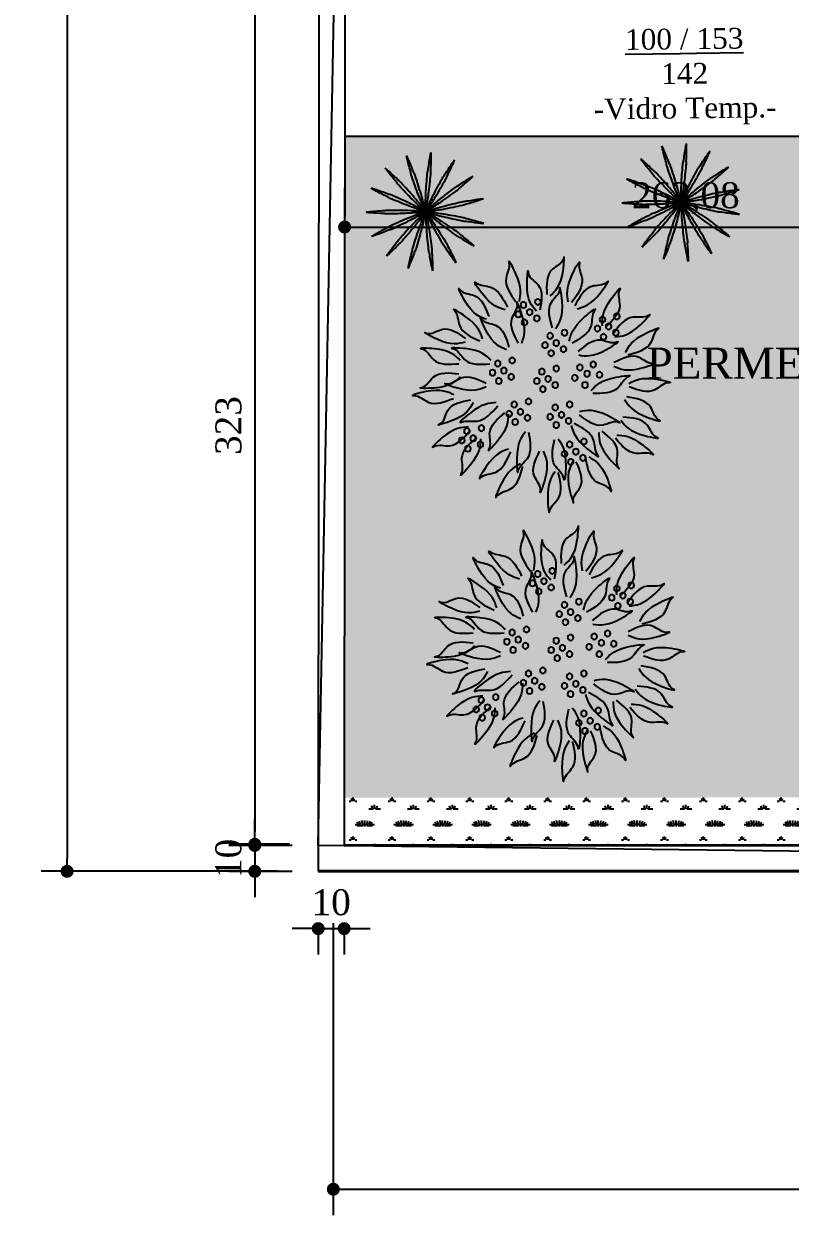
# Model space of a CAD drawing. Header units: centimetres. Extents: x -48696 to 156237, y -5617 to 29024.
# Drawn here: x -45875.9 to -45580.6, y 9700.1 to 10159.6 of the extents above; entities that cross this region are included whole.
import ezdxf

# ---------------------------------------------------------------- set-up
doc = ezdxf.new("R2010")
doc.units = ezdxf.units.CM
doc.layers.add('Hachura', color=1, linetype='Continuous', lineweight=9)
doc.layers.add('Parede Corte', color=4, linetype='Continuous', lineweight=40)
for name, color, linetype in [('MOLHO', 114, 'Continuous'), ('paisajismo', 7, 'Continuous'), ('Portas-Cotas', 2, 'Continuous')]:
    doc.layers.add(name, color=color, linetype=linetype)
doc.styles.add('Valéria', font='romantic.ttf', dxfattribs={"height": 10})
doc.dimstyles.new('Cota - 50', dxfattribs={"dimtxt": 10, "dimasz": 5, "dimexe": 10, "dimexo": 20, "dimgap": 5, "dimtad": 1, "dimtxsty": 'Valéria', "dimblk": 'DOT', "dimcen": 0, "dimclrd": 12, "dimclre": 12, "dimclrt": 2, "dimazin": 2, "dimtfac": 1, "dimtix": 1, "dimtmove": 0, "dimatfit": 3, "dimldrblk": 'DOT', "dimfxl": 1, "dimarcsym": 0})
pattern_1 = [(360, (-29082.517, -1474.616), (15, 15), [2.25, -0.45, 0.6, -0.45, 2.25, -9]), (360, (-29083.267, -1474.166), (15, 15), [1.5, -1.125, 2.25, -1.125, 1.5, -7.5]), (360, (-29078.017, -1468.166), (15, 15), [1.875, -0.75, 1.875, -10.5]), (360, (-29085.517, -1465.166), (15, 15), [0.75, -1.5, 0.75, -12]), (90, (-29084.017, -1465.166), (-15, 15), [1.35, -13.65]), (90, (-29079.517, -1474.166), (-15, 15), [1.5, -13.5]), (90, (-29075.767, -1468.166), (-15, 15), [1.5, -13.5]), (45, (-29077.567, -1474.316), (9e-15, 15), [1.5, -19.713203]), (135, (-29081.467, -1474.316), (-15, 9e-15), [1.5, -19.713203]), (63.43495, (-29078.0166, -1474.241), (8e-10, 15), [1.5, -32.04102]), (75.963757, (-29078.7666, -1474.166), (5e-10, 15), [1.5, -60.346584]), (75.963757, (-29075.0166, -1468.166), (5e-10, 15), [1.2, -60.646584]), (75.963757, (-29083.7166, -1465.166), (5e-10, 15), [1.05, -60.796584]), (104.036243, (-29080.2666, -1474.166), (-5e-10, 15), [1.5, -60.346584]), (104.036243, (-29076.5166, -1468.166), (-5e-10, 15), [1.2, -60.646584]), (104.036243, (-29084.3166, -1465.166), (-5e-10, 15), [1.05, -60.796584]), (116.56505, (-29081.0166, -1474.241), (-6e-09, 15), [1.5, -32.041002])]

# ---------------------------------------------------------------- blocks, each defined once
blk = doc.blocks.new('A$C375069E9')
at = {"layer": 'paisajismo', "color": 221}
for centre in [(1.295, 2.06), (1.375, 1.959), (1.436, 2.03), (0.523, 1.919), (0.663, 1.889), (1.305, 1.899), (1.426, 1.859), (1.486, 1.939), (0.533, 1.759), (0.603, 1.819), (0.713, 1.799), (1.034, 1.759), (1.175, 1.729), (0.653, 1.719), (1.115, 1.658), (1.225, 1.638), (1.044, 1.598), (1.165, 1.558), (1.546, 1.488), (0.753, 1.448), (0.884, 1.418), (1.115, 1.408), (1.255, 1.378), (1.626, 1.388), (1.687, 1.458), (0.693, 1.348), (0.814, 1.358), (0.934, 1.317), (1.195, 1.307), (1.305, 1.287), (1.556, 1.327), (1.677, 1.287), (1.737, 1.368), (0.834, 1.247), (1.125, 1.247), (1.245, 1.207), (0.984, 1.057), (1.125, 1.027), (1.386, 1.087), (1.526, 1.057), (1.064, 0.956), (1.175, 0.936), (1.396, 0.926), (1.466, 0.986), (1.576, 0.966), (0.994, 0.896), (1.115, 0.856), (1.516, 0.886), (1.847, 0.826), (1.988, 0.796), (0.844, 0.696), (1.927, 0.726), (2.038, 0.706), (0.924, 0.595), (0.984, 0.666), (1.034, 0.575), (1.857, 0.666), (1.978, 0.625), (0.854, 0.535), (0.974, 0.495)]:
    blk.add_circle(centre, 0.0284, dxfattribs=at)
at = {"layer": 'paisajismo', "color": 124}
for points in [[(0.998, 2.06), (0.956, 2.334), (0.888, 2.44), (0.889, 2.435), (0.863, 2.285), (0.965, 2.054)], [(1.176, 2.118), (1.049, 2.364), (1.042, 2.49), (1.043, 2.485), (1.153, 2.379), (1.207, 2.133)], [(1.475, 2.065), (1.512, 2.34), (1.578, 2.447), (1.577, 2.442), (1.606, 2.292), (1.509, 2.06)], [(1.308, 1.969), (1.401, 2.229), (1.391, 2.355), (1.391, 2.35), (1.296, 2.23), (1.275, 1.979)], [(0.664, 1.826), (0.579, 2.089), (0.495, 2.183), (0.497, 2.179), (0.495, 2.026), (0.632, 1.814)], [(0.912, 1.994), (0.683, 2.149), (0.616, 2.257), (0.62, 2.253), (0.767, 2.212), (0.932, 2.022)], [(1.122, 1.799), (1.058, 2.068), (1.082, 2.193), (1.082, 2.187), (1.163, 2.058), (1.156, 1.806)], [(1.614, 1.981), (1.84, 2.142), (1.904, 2.25), (1.9, 2.247), (1.754, 2.203), (1.593, 2.009)], [(1.798, 1.89), (2.008, 2.07), (2.062, 2.185), (2.059, 2.181), (1.917, 2.123), (1.775, 1.916)], [(0.988, 1.675), (0.841, 1.91), (0.737, 1.981), (0.74, 1.977), (0.775, 1.828), (0.959, 1.656)], [(1.453, 1.657), (1.451, 1.934), (1.501, 2.049), (1.5, 2.044), (1.55, 1.9), (1.487, 1.656)], [(1.836, 1.699), (2.004, 1.919), (2.114, 1.98), (2.111, 1.977), (2.062, 1.832), (1.862, 1.678)], [(0.543, 1.718), (0.292, 1.836), (0.209, 1.931), (0.213, 1.928), (0.366, 1.911), (0.558, 1.749)], [(1.602, 1.593), (1.803, 1.784), (1.851, 1.901), (1.848, 1.896), (1.709, 1.832), (1.578, 1.618)], [(0.438, 1.564), (0.237, 1.755), (0.118, 1.797), (0.122, 1.794), (0.194, 1.659), (0.415, 1.539)], [(2.005, 1.668), (2.28, 1.695), (2.39, 1.758), (2.385, 1.756), (2.236, 1.791), (2.001, 1.702)], [(0.896, 1.541), (0.624, 1.594), (0.52, 1.667), (0.525, 1.665), (0.677, 1.685), (0.903, 1.575)], [(0.553, 1.432), (0.276, 1.415), (0.158, 1.46), (0.163, 1.459), (0.305, 1.517), (0.551, 1.466)], [(1.751, 1.486), (2.002, 1.603), (2.129, 1.605), (2.124, 1.604), (2.013, 1.498), (1.765, 1.455)], [(2.053, 1.488), (2.306, 1.601), (2.432, 1.601), (2.427, 1.6), (2.315, 1.496), (2.066, 1.456)], [(0.405, 1.262), (0.131, 1.304), (0.009, 1.27), (0.015, 1.27), (0.151, 1.2), (0.401, 1.228)], [(0.773, 1.195), (0.528, 1.324), (0.402, 1.332), (0.407, 1.33), (0.513, 1.219), (0.758, 1.164)], [(1.8, 1.231), (2.076, 1.215), (2.195, 1.26), (2.189, 1.259), (2.047, 1.316), (1.801, 1.265)], [(2.055, 1.326), (2.31, 1.218), (2.436, 1.221), (2.431, 1.222), (2.317, 1.323), (2.067, 1.357)], [(2.115, 1.151), (2.39, 1.183), (2.511, 1.145), (2.506, 1.145), (2.367, 1.08), (2.118, 1.117)], [(0.447, 1.106), (0.23, 0.934), (0.107, 0.902), (0.112, 0.905), (0.195, 1.033), (0.426, 1.133)], [(1.701, 1.076), (1.958, 0.973), (2.046, 0.883), (2.041, 0.885), (1.889, 0.894), (1.687, 1.045)], [(1.928, 1.076), (2.139, 0.896), (2.26, 0.861), (2.255, 0.863), (2.177, 0.995), (1.949, 1.102)], [(0.483, 0.904), (0.251, 0.752), (0.126, 0.732), (0.131, 0.734), (0.226, 0.854), (0.465, 0.933)], [(0.883, 0.989), (0.609, 0.948), (0.503, 0.88), (0.508, 0.882), (0.658, 0.855), (0.889, 0.956)], [(1.585, 0.962), (1.685, 0.704), (1.775, 0.615), (1.772, 0.62), (1.766, 0.772), (1.617, 0.976)], [(0.969, 0.852), (0.812, 0.624), (0.705, 0.557), (0.708, 0.561), (0.75, 0.708), (0.941, 0.872)], [(1.972, 0.836), (2.229, 0.733), (2.317, 0.642), (2.312, 0.645), (2.16, 0.653), (1.958, 0.804)], [(0.524, 0.758), (0.266, 0.658), (0.177, 0.569), (0.181, 0.571), (0.334, 0.578), (0.537, 0.726)], [(0.698, 0.783), (0.595, 0.526), (0.504, 0.438), (0.507, 0.442), (0.516, 0.595), (0.667, 0.796)], [(1.098, 0.722), (1.022, 0.455), (1.04, 0.33), (1.041, 0.335), (1.128, 0.461), (1.131, 0.713)], [(1.416, 0.791), (1.501, 0.528), (1.488, 0.402), (1.487, 0.407), (1.396, 0.53), (1.383, 0.782)], [(1.856, 0.722), (1.956, 0.464), (2.046, 0.374), (2.043, 0.379), (2.037, 0.532), (1.888, 0.735)], [(1.244, 0.6), (1.226, 0.324), (1.271, 0.206), (1.27, 0.211), (1.328, 0.353), (1.278, 0.599)], [(1.582, 0.621), (1.799, 0.449), (1.858, 0.337), (1.854, 0.341), (1.71, 0.393), (1.56, 0.595)], [(0.798, 0.546), (0.619, 0.335), (0.583, 0.214), (0.585, 0.218), (0.717, 0.297), (0.825, 0.524)], [(0.953, 0.499), (0.985, 0.224), (0.947, 0.103), (0.948, 0.108), (0.882, 0.247), (0.919, 0.496)], [(1.466, 0.475), (1.657, 0.274), (1.699, 0.155), (1.696, 0.159), (1.561, 0.231), (1.441, 0.452)], [(1.128, 0.401), (1.199, 0.134), (1.18, 0.009), (1.179, 0.014), (1.094, 0.142), (1.095, 0.393)]]:
    blk.add_spline(points, degree=3, dxfattribs=at)
blk = doc.blocks.new('MOLHO2')
for points in [[(-0.205, 0.41, 0.04965), (-0.231, 0.447, 0.013329), (-0.323, 0.589, 0.009979), (-0.353, 0.63, 0.607526)], [(-0.242, 0.389, -0.04965), (-0.26, 0.431, -0.013329), (-0.333, 0.583, -0.009979), (-0.353, 0.63, -0.607526)], [(-0.063, 0.454, -0.04965), (-0.063, 0.499, -0.013329), (-0.067, 0.668, -0.009979), (-0.066, 0.719, -0.607526)], [(-0.021, 0.458, 0.04965), (-0.03, 0.502, 0.013329), (-0.056, 0.669, 0.009979), (-0.066, 0.719, 0.607526)], [(0.127, 0.44, -0.04965), (0.146, 0.482, -0.013329), (0.21, 0.638, -0.009979), (0.232, 0.684, -0.607526)], [(0.167, 0.427, 0.04965), (0.177, 0.471, 0.013329), (0.221, 0.634, 0.009979), (0.232, 0.684, 0.607526)], [(0, 0, -0.009979), (-0.01, 0.05, -0.013329), (-0.037, 0.217, -0.009462), (-0.063, 0.454, -0.009462)], [(0, 0, 0.009979), (0.001, 0.051, 0.013329), (-0.004, 0.22, 0.009462), (-0.021, 0.458, 0.009462)], [(0, 0, -0.009979), (0.011, 0.05, -0.013329), (0.055, 0.213, -0.009462), (0.127, 0.44, -0.009462)], [(0.295, 0.35, -0.04965), (0.329, 0.381, -0.013329), (0.452, 0.497, -0.009979), (0.49, 0.531, -0.607526)], [(0.326, 0.322, 0.04965), (0.353, 0.358, 0.013329), (0.46, 0.49, 0.009979), (0.49, 0.531, 0.607526)], [(-0.354, 0.291, 0.04965), (-0.393, 0.314, 0.013329), (-0.535, 0.406, 0.009979), (-0.579, 0.432, 0.607526)], [(-0.379, 0.257, -0.04965), (-0.413, 0.288, -0.013329), (-0.542, 0.397, -0.009979), (-0.579, 0.432, -0.607526)], [(0, 0, 0.009979), (-0.037, 0.035, 0.013329), (-0.166, 0.144, 0.009462), (-0.354, 0.291, 0.009462)], [(0, 0, -0.009979), (-0.03, 0.041, -0.013329), (-0.122, 0.183, -0.009462), (-0.242, 0.389, -0.009462)], [(0, 0, 0.009979), (-0.02, 0.047, 0.013329), (-0.093, 0.199, 0.009462), (-0.205, 0.41, 0.009462)], [(0, 0, 0.009979), (0.022, 0.046, 0.013329), (0.086, 0.202, 0.009462), (0.167, 0.427, 0.009462)], [(0, 0, -0.009979), (0.03, 0.041, -0.013329), (0.137, 0.172, -0.009462), (0.295, 0.35, -0.009462)], [(0, 0, 0.009979), (0.038, 0.033, 0.013329), (0.161, 0.15, 0.009462), (0.326, 0.322, 0.009462)], [(-0.451, 0.08, -0.04965), (-0.494, 0.095, -0.013329), (-0.656, 0.143, -0.009979), (-0.705, 0.159, -0.607526)], [(-0.442, 0.121, 0.04965), (-0.487, 0.127, 0.013329), (-0.654, 0.154, 0.009979), (-0.705, 0.159, 0.607526)], [(0, 0, -0.009979), (-0.044, 0.026, -0.013329), (-0.186, 0.118, -0.009462), (-0.379, 0.257, -0.009462)], [(0, 0, -0.009979), (0.044, 0.025, -0.013329), (0.195, 0.102, -0.009462), (0.412, 0.2, -0.009462)], [(0, 0, 0.009979), (0.049, 0.015, 0.013329), (0.208, 0.071, 0.009462), (0.429, 0.161, 0.009462)], [(0.412, 0.2, -0.04965), (0.455, 0.214, -0.013329), (0.615, 0.271, -0.009979), (0.664, 0.285, -0.607526)], [(0.429, 0.161, 0.04965), (0.469, 0.183, 0.013329), (0.619, 0.26, 0.009979), (0.664, 0.285, 0.607526)], [(0, 0, -0.009979), (-0.051, 0.006, -0.013329), (-0.218, 0.032, -0.009462), (-0.451, 0.08, -0.009462)], [(0, 0, 0.009979), (-0.048, 0.017, 0.013329), (-0.21, 0.064, 0.009462), (-0.442, 0.121, 0.009462)], [(0, 0, -0.009979), (0.051, 0.005, -0.013329), (0.22, 0.014, -0.009462), (0.458, 0.015, -0.009462)], [(0.458, 0.015, -0.04965), (0.503, 0.01, -0.013329), (0.672, -0.003, -0.009979), (0.722, -0.009, -0.607526)], [(-0.453, -0.069, 0.04965), (-0.496, -0.082, 0.013329), (-0.66, -0.126, 0.009979), (-0.708, -0.141, 0.607526)], [(-0.445, -0.11, -0.04965), (-0.49, -0.114, -0.013329), (-0.658, -0.137, -0.009979), (-0.708, -0.141, -0.607526)], [(0, 0, 0.009979), (-0.051, -0.004, 0.013329), (-0.218, -0.027, 0.009462), (-0.453, -0.069, 0.009462)], [(0, 0, -0.009979), (-0.048, -0.015, -0.013329), (-0.212, -0.059, -0.009462), (-0.445, -0.11, -0.009462)], [(0, 0, 0.009979), (-0.045, -0.025, 0.013329), (-0.189, -0.113, 0.009462), (-0.386, -0.247, 0.009462)], [(0, 0, -0.009979), (-0.038, -0.034, -0.013329), (-0.17, -0.14, -0.009462), (-0.362, -0.281, -0.009462)], [(0, 0, 0.009979), (-0.031, -0.041, 0.013329), (-0.126, -0.18, 0.009462), (-0.252, -0.383, 0.009462)], [(0, 0, -0.009979), (-0.021, -0.046, -0.013329), (-0.098, -0.197, -0.009462), (-0.216, -0.404, -0.009462)], [(0, 0, 0.009979), (-0.012, -0.05, 0.013329), (-0.042, -0.216, 0.009462), (-0.075, -0.452, 0.009462)], [(0, 0, -0.009979), (0, -0.051, -0.013329), (-0.009, -0.22, -0.009462), (-0.033, -0.457, -0.009462)], [(0, 0, -0.009979), (0.038, -0.034, -0.013329), (0.157, -0.154, -0.009462), (0.318, -0.33, -0.009462)], [(0, 0, 0.009979), (0.05, -0.006, 0.013329), (0.219, -0.019, 0.009462), (0.457, -0.027, 0.009462)], [(0, 0, 0.009979), (0.044, -0.026, 0.013329), (0.192, -0.107, 0.009462), (0.407, -0.211, 0.009462)], [(0, 0, -0.009979), (0.048, -0.016, -0.013329), (0.206, -0.077, -0.009462), (0.425, -0.172, -0.009462)], [(0, 0, 0.009979), (0.029, -0.042, 0.013329), (0.132, -0.176, 0.009462), (0.286, -0.358, 0.009462)], [(0, 0, 0.009979), (0.01, -0.05, 0.013329), (0.049, -0.214, 0.009462), (0.116, -0.443, 0.009462)], [(0, 0, -0.009979), (0.02, -0.047, -0.013329), (0.081, -0.205, -0.009462), (0.156, -0.431, -0.009462)], [(0.457, -0.027, 0.04965), (0.503, -0.023, 0.013329), (0.672, -0.014, 0.009979), (0.722, -0.009, 0.607526)], [(-0.386, -0.247, 0.04965), (-0.42, -0.277, 0.013329), (-0.552, -0.383, 0.009979), (-0.59, -0.417, 0.607526)], [(-0.362, -0.281, -0.04965), (-0.401, -0.304, -0.013329), (-0.545, -0.392, -0.009979), (-0.59, -0.417, -0.607526)], [(0.407, -0.211, 0.04965), (0.45, -0.225, 0.013329), (0.608, -0.286, 0.009979), (0.656, -0.302, 0.607526)], [(0.425, -0.172, -0.04965), (0.464, -0.195, -0.013329), (0.612, -0.276, -0.009979), (0.656, -0.302, -0.607526)], [(-0.252, -0.383, 0.04965), (-0.271, -0.424, 0.013329), (-0.348, -0.575, 0.009979), (-0.369, -0.621, 0.607526)], [(-0.216, -0.404, -0.04965), (-0.243, -0.441, -0.013329), (-0.338, -0.58, -0.009979), (-0.369, -0.621, -0.607526)], [(0.156, -0.431, -0.04965), (0.165, -0.475, -0.013329), (0.205, -0.64, -0.009979), (0.214, -0.69, -0.607526)], [(0.286, -0.358, 0.04965), (0.319, -0.389, 0.013329), (0.439, -0.509, 0.009979), (0.476, -0.543, 0.607526)], [(0.318, -0.33, -0.04965), (0.344, -0.367, -0.013329), (0.447, -0.501, -0.009979), (0.476, -0.543, -0.607526)], [(-0.075, -0.452, 0.04965), (-0.075, -0.497, 0.013329), (-0.084, -0.666, 0.009979), (-0.085, -0.717, 0.607526)], [(-0.033, -0.457, -0.04965), (-0.043, -0.501, -0.013329), (-0.073, -0.668, -0.009979), (-0.085, -0.717, -0.607526)], [(0.116, -0.443, 0.04965), (0.133, -0.485, 0.013329), (0.194, -0.643, 0.009979), (0.214, -0.69, 0.607526)]]:
    blk.add_lwpolyline(points, format="xyb")
blk = doc.blocks.new('VEG3')
at = {"layer": 'MOLHO', "xscale": 0.6290189251151159, "yscale": 0.6290189251151159, "zscale": 0.6290189251151159}
blk.add_blockref('MOLHO2', (-0.121, 0.0672), dxfattribs=at)
blk = doc.blocks.new('_Dot')
at = {"color": 0, "linetype": 'ByBlock', "lineweight": -2}
blk.add_line((-0.5, 0), (-1, 0), dxfattribs=at)
at = {"color": 0, "linetype": 'ByBlock', "const_width": 0.5}
blk.add_lwpolyline([(-0.25, 0, 1), (0.25, 0, 1)], format="xyb", close=True, dxfattribs=at)
blk = doc.blocks.new('*D1685')
at = {"color": 12, "lineweight": -2, "transparency": 16777216}
for p, q in [((-45773.54, 12272.74), (-45869.23, 12272.74)), ((-45859.23, 12267.74), (-45859.23, 9837.74)), ((-45778.11, 9832.74), (-45869.23, 9832.74))]:
    blk.add_line(p, q, dxfattribs=at)
at = {"layer": 'Defpoints', "color": 0, "transparency": 16777216}
for p in [(-45753.54, 12272.74), (-45859.23, 9832.74), (-45758.11, 9832.74)]:
    blk.add_point(p, dxfattribs=at)
at = {"color": 12, "lineweight": -2, "transparency": 16777216, "xscale": 5, "yscale": 5, "zscale": 5}
for p, rotation in [((-45859.23, 12272.74), 90), ((-45859.23, 9832.74), 270)]:
    blk.add_blockref('_Dot', p, dxfattribs=dict(at, rotation=rotation))
at = {"color": 2, "transparency": 16777216, "insert": (-45869.35, 11052.74), "char_height": 10, "attachment_point": 5, "rotation": 90, "style": 'Valéria'}
blk.add_mtext('2440', dxfattribs=at)
blk = doc.blocks.new('*D1686')
at = {"color": 12, "lineweight": -2, "transparency": 16777216}
for p, q in [((-45756.63, 9812.75), (-45756.63, 9700.14)), ((-43725.63, 9812.75), (-43725.63, 9700.14)), ((-45751.63, 9710.14), (-43730.63, 9710.14))]:
    blk.add_line(p, q, dxfattribs=at)
at = {"layer": 'Defpoints', "color": 0, "transparency": 16777216}
for p in [(-45756.63, 9832.75), (-43725.63, 9832.75), (-43725.63, 9710.14)]:
    blk.add_point(p, dxfattribs=at)
at = {"color": 12, "lineweight": -2, "transparency": 16777216, "xscale": 5, "yscale": 5, "zscale": 5, "rotation": 180}
blk.add_blockref('_Dot', (-45756.63, 9710.14), dxfattribs=at)
at = {"color": 12, "lineweight": -2, "transparency": 16777216, "xscale": 5, "yscale": 5, "zscale": 5}
blk.add_blockref('_Dot', (-43725.63, 9710.14), dxfattribs=at)
at = {"color": 2, "transparency": 16777216, "insert": (-44741.13, 9720.25), "char_height": 10, "attachment_point": 5, "style": 'Valéria'}
blk.add_mtext('2031', dxfattribs=at)
blk = doc.blocks.new('*D1761')
at = {"color": 12, "lineweight": -2, "transparency": 16777216}
for p, q in [((-45786.91, 10186.15), (-45786.91, 10191.15)), ((-45758.74, 10181.15), (-45796.91, 10181.15)), ((-45786.91, 10181.15), (-45786.91, 10166.16)), ((-45773.54, 10166.16), (-45796.91, 10166.16)), ((-45786.91, 10161.16), (-45786.91, 10156.16))]:
    blk.add_line(p, q, dxfattribs=at)
at = {"layer": 'Defpoints', "color": 0, "transparency": 16777216}
for p in [(-45738.74, 10181.15), (-45786.91, 10166.16), (-45753.54, 10166.16)]:
    blk.add_point(p, dxfattribs=at)
at = {"color": 12, "lineweight": -2, "transparency": 16777216, "xscale": 5, "yscale": 5, "zscale": 5}
for p, rotation in [((-45786.91, 10181.15), 270), ((-45786.91, 10166.16), 90)]:
    blk.add_blockref('_Dot', p, dxfattribs=dict(at, rotation=rotation))
at = {"color": 2, "transparency": 16777216, "insert": (-45797.1, 10173.66), "char_height": 10, "attachment_point": 5, "rotation": 90, "style": 'Valéria'}
blk.add_mtext('15', dxfattribs=at)
blk = doc.blocks.new('*D1762')
at = {"color": 12, "lineweight": -2, "transparency": 16777216}
for p, q in [((-45773.54, 10166.16), (-45796.91, 10166.16)), ((-45786.91, 10161.16), (-45786.91, 9848.16)), ((-45773.54, 9843.16), (-45796.91, 9843.16))]:
    blk.add_line(p, q, dxfattribs=at)
at = {"layer": 'Defpoints', "color": 0, "transparency": 16777216}
for p in [(-45753.54, 10166.16), (-45786.91, 9843.16), (-45753.54, 9843.16)]:
    blk.add_point(p, dxfattribs=at)
at = {"color": 12, "lineweight": -2, "transparency": 16777216, "xscale": 5, "yscale": 5, "zscale": 5}
for p, rotation in [((-45786.91, 10166.16), 90), ((-45786.91, 9843.16), 270)]:
    blk.add_blockref('_Dot', p, dxfattribs=dict(at, rotation=rotation))
at = {"color": 2, "transparency": 16777216, "insert": (-45797.01, 10004.66), "char_height": 10, "attachment_point": 5, "rotation": 90, "style": 'Valéria'}
blk.add_mtext('323', dxfattribs=at)
blk = doc.blocks.new('*D1703')
at = {"color": 12, "lineweight": -2, "transparency": 16777216}
for p, q in [((-45786.91, 9847.73), (-45786.91, 9852.73)), ((-45772.44, 9842.73), (-45796.91, 9842.73)), ((-45786.91, 9842.73), (-45786.91, 9832.73)), ((-45772.45, 9832.73), (-45796.91, 9832.73)), ((-45786.91, 9827.73), (-45786.91, 9822.73))]:
    blk.add_line(p, q, dxfattribs=at)
at = {"layer": 'Defpoints', "color": 0, "transparency": 16777216}
for p in [(-45752.44, 9842.73), (-45786.91, 9832.73), (-45752.45, 9832.73)]:
    blk.add_point(p, dxfattribs=at)
at = {"color": 12, "lineweight": -2, "transparency": 16777216, "xscale": 5, "yscale": 5, "zscale": 5}
for p, rotation in [((-45786.91, 9842.73), 270), ((-45786.91, 9832.73), 90)]:
    blk.add_blockref('_Dot', p, dxfattribs=dict(at, rotation=rotation))
at = {"color": 2, "transparency": 16777216, "insert": (-45797.02, 9837.73), "char_height": 10, "attachment_point": 5, "rotation": 90, "style": 'Valéria'}
blk.add_mtext('10', dxfattribs=at)
blk = doc.blocks.new('*D1704')
at = {"color": 12, "lineweight": -2, "transparency": 16777216}
for p, q in [((-45767.45, 9810.64), (-45772.45, 9810.64)), ((-45762.45, 9812.75), (-45762.45, 9800.64)), ((-45762.45, 9810.64), (-45752.45, 9810.64)), ((-45752.45, 9812.73), (-45752.45, 9800.64)), ((-45747.45, 9810.64), (-45742.45, 9810.64))]:
    blk.add_line(p, q, dxfattribs=at)
at = {"layer": 'Defpoints', "color": 0, "transparency": 16777216}
for p in [(-45762.45, 9832.75), (-45752.45, 9832.73), (-45752.45, 9810.64)]:
    blk.add_point(p, dxfattribs=at)
at = {"color": 12, "lineweight": -2, "transparency": 16777216, "xscale": 5, "yscale": 5, "zscale": 5}
blk.add_blockref('_Dot', (-45762.45, 9810.64), dxfattribs=at)
at = {"color": 12, "lineweight": -2, "transparency": 16777216, "xscale": 5, "yscale": 5, "zscale": 5, "rotation": 180}
blk.add_blockref('_Dot', (-45752.45, 9810.64), dxfattribs=at)
at = {"color": 2, "transparency": 16777216, "insert": (-45757.45, 9820.75), "char_height": 10, "attachment_point": 5, "style": 'Valéria'}
blk.add_mtext('10', dxfattribs=at)
blk = doc.blocks.new('*D1838')
at = {"color": 12, "lineweight": -2, "transparency": 16777216}
for p, q in [((-45752.28, 10096.3), (-45752.28, 10071.19)), ((-45489.21, 10094.89), (-45489.21, 10071.19)), ((-45747.28, 10081.19), (-45494.21, 10081.19))]:
    blk.add_line(p, q, dxfattribs=at)
at = {"layer": 'Defpoints', "color": 0, "transparency": 16777216}
for p in [(-45752.28, 10116.3), (-45489.21, 10114.89), (-45489.21, 10081.19)]:
    blk.add_point(p, dxfattribs=at)
at = {"color": 12, "lineweight": -2, "transparency": 16777216, "xscale": 5, "yscale": 5, "zscale": 5, "rotation": 180}
blk.add_blockref('_Dot', (-45752.28, 10081.19), dxfattribs=at)
at = {"color": 12, "lineweight": -2, "transparency": 16777216, "xscale": 5, "yscale": 5, "zscale": 5}
blk.add_blockref('_Dot', (-45489.21, 10081.19), dxfattribs=at)
at = {"color": 2, "transparency": 16777216, "insert": (-45620.75, 10092.29), "char_height": 10, "attachment_point": 5, "style": 'Valéria'}
blk.add_mtext('263,08', dxfattribs=at)

msp = doc.modelspace()

# ---------------------------------------------------------------- hatches: boundary and pattern name
h = msp.add_hatch()
h.set_pattern_fill('GRASS2', color=74, scale=15, pattern_type=2)
h.set_pattern_definition(pattern_1)
edge = h.paths.add_edge_path()
edge.add_line((-45483.54721, 10116.1397), (-45752.28468, 10116.29644))
edge.add_line((-45752.28468, 10116.29644), (-45752.43348, 9861.1637))
edge.add_line((-45752.43348, 9861.1637), (-45527.17507, 9861.24207))
edge.add_line((-45527.17507, 9861.24207), (-45527.17507, 10029.21786))
edge.add_line((-45527.17507, 10029.21786), (-45483.54413, 10116.1397))
h = msp.add_hatch()
h.set_pattern_fill('GRASS2', color=74, scale=15, pattern_type=2)
h.set_pattern_definition(pattern_1)
h.paths.add_polyline_path([(-45527.20962, 9842.81327), (-45752.43219, 9842.81327), (-45752.43219, 9863.37175), (-45527.20962, 9863.37175)])

# ---------------------------------------------------------------- linework, layer by layer
for p, q in [((-45762.44423, 9842.73491), (-45738.53845, 11131.15482)), ((-45752.28468, 10116.29644), (-45483.54721, 10116.1397)), ((-44967.21533, 9832.89636), (-45762.44423, 9842.73491))]:
    msp.add_line(p, q)
at = {"color": 4}
for p, q in [((-45762.25559, 10166.16229), (-45762.45006, 9832.74856)), ((-45752.25559, 10166.15645), (-45752.44423, 9842.73491))]:
    msp.add_line(p, q, dxfattribs=at)
at = {"layer": 'Parede Corte'}
for p, q in [((-45752.46803, 9842.73491), (-45527.20966, 9842.78122)), ((-45762.47385, 9832.74855), (-45527.21549, 9832.78458))]:
    msp.add_line(p, q, dxfattribs=at)

# ---------------------------------------------------------------- block references
at = {"color": 2, "xscale": -39.43178529435056, "yscale": 39.43178529435056, "zscale": 39.43178529435056}
for p in [(-45626.73745, 9971.09689), (-45621.2224, 9867.35154)]:
    msp.add_blockref('A$C375069E9', p, dxfattribs=at)
at = {"layer": 'Hachura', "xscale": -50.39999999999999, "yscale": 50.40000000000001, "zscale": 50.40000000000001, "rotation": 240}
for p in [(-45622.47493, 10097.65097), (-45720.95319, 10094.09234)]:
    msp.add_blockref('VEG3', p, dxfattribs=at)

# ---------------------------------------------------------------- texts
at = {"layer": 'Portas-Cotas', "insert": (-45696.43181, 10156.86165), "char_height": 8, "attachment_point": 1, "rotation": 0.6973117, "style": 'Valéria'}
msp.add_mtext_dynamic_manual_height_columns('\\pxqc;{\\L100 / 153\\P}142\\P-Vidro Temp.-', width=150, gutter_width=50, heights=[0], dxfattribs=at)
at = {"layer": 'Portas-Cotas', "insert": (-45581.51271, 10034.69662), "char_height": 12, "attachment_point": 2, "style": 'Valéria'}
msp.add_mtext('PERMEAVEL', dxfattribs=at)

# ---------------------------------------------------------------- dimensions: what is measured, and where the dimension line sits
for base, p1, p2, angle, picture, middle in [((-45859.23406, 9832.74038), (-45753.53845, 12272.73609), (-45758.11228, 9832.74038), 90, '*D1685', (-45869.34501, 11052.73823)), ((-45786.91067, 9843.16229), (-45753.53845, 10166.16229), (-45753.53845, 9843.16229), 90, '*D1762', (-45797.01422, 10004.66229)), ((-45489.20575, 10081.18988), (-45752.28468, 10116.29644), (-45489.20575, 10114.88972), 180, '*D1838', (-45620.74521, 10092.29195)), ((-45786.91067, 9832.73491), (-45752.44423, 9842.73491), (-45752.45006, 9832.73491), 90, '*D1703', (-45797.02162, 9837.73491))]:
    dim = msp.add_linear_dim(base=base, p1=p1, p2=p2, angle=angle, dimstyle='Cota - 50')
    dim.commit()
    dim.dimension.update_dxf_attribs({"geometry": picture, "text_midpoint": middle})
dim = msp.add_linear_dim(base=(-45786.91067, 10166.1572), p1=(-45738.73676, 10181.15376), p2=(-45753.53845, 10166.1572), angle=90, dimstyle='Cota - 50', override={"dimtmove": 1})
dim.commit()
dim.dimension.update_dxf_attribs({"geometry": '*D1761', "text_midpoint": (-45797.10298, 10173.65548)})
for base, p1, p2, picture, middle in [((-45752.45006, 9810.63555), (-45762.45006, 9832.74856), (-45752.45006, 9832.73491), '*D1704', (-45757.45006, 9820.74649)), ((-43725.63201, 9710.14095), (-45756.63201, 9832.74945), (-43725.63201, 9832.74945), '*D1686', (-44741.13201, 9720.2519))]:
    dim = msp.add_linear_dim(base=base, p1=p1, p2=p2, dimstyle='Cota - 50')
    dim.commit()
    dim.dimension.update_dxf_attribs({"geometry": picture, "text_midpoint": middle})

doc.saveas('drawing.dxf')
